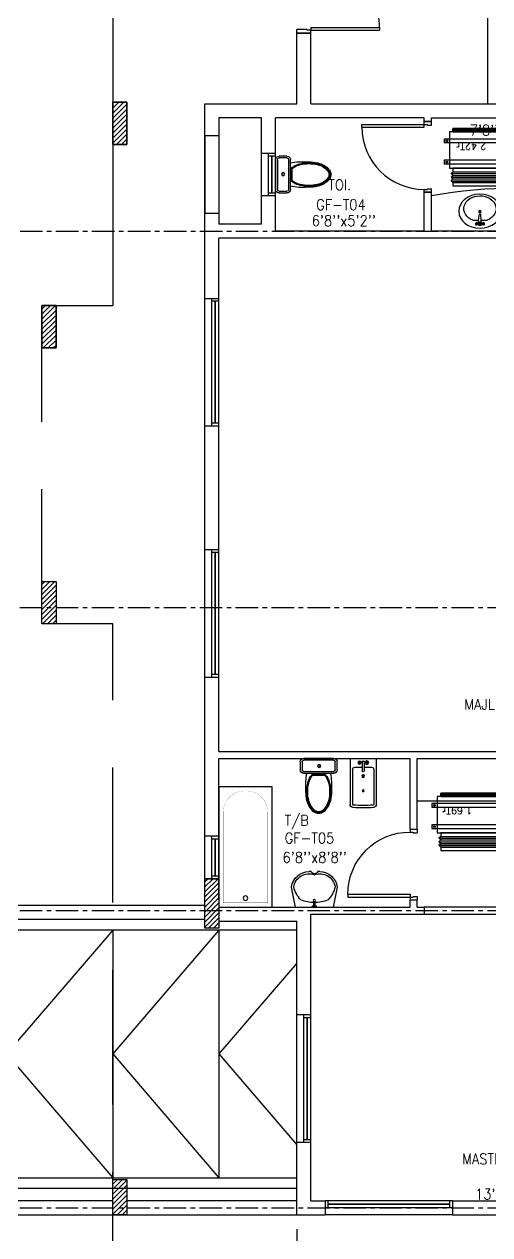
# Model space of a CAD drawing. Header units: millimetres. Extents: x -1288794 to 2153086, y -2701644 to -1428868.
# Drawn here: x 1608448 to 1615023, y -1509550 to -1492444 of the extents above; entities that cross this region are included whole.
import ezdxf

# ---------------------------------------------------------------- set-up
doc = ezdxf.new("R2010")
doc.units = ezdxf.units.MM
doc.header["$LTSCALE"] = 100
doc.header["$PDMODE"] = 34
doc.linetypes.add('CENTER', pattern=[50.8, 31.75, -6.35, 6.35, -6.35])
doc.linetypes.add('DASHED2', pattern=[9.525, 6.35, -3.175])
for name, color, linetype in [('A-ANNO-DIMS', 1, 'Continuous'), ('A-ANNO-TEXT', 8, 'Continuous'), ('A-AREA', 8, 'CENTER'), ('A-DOOR', 4, 'Continuous'), ('A-FLOR-OVHD', 4, 'DASHED2'), ('A-FLOR-PFIX', 8, 'Continuous'), ('A-FLOR-SPCL', 8, 'Continuous'), ('A-GLAZ', 5, 'Continuous'), ('A-GRID', 253, 'CENTER'), ('A-WALL-FULL', 8, 'Continuous'), ('AC-SAD TEXT', 3, 'Continuous'), ('FCU-AC', 160, 'Continuous'), ('HATCH', 251, 'Continuous'), ('L-WALK', 8, 'Continuous'), ('S-COL- HACT.', 9, 'Continuous'), ('S-COL.', 8, 'Continuous')]:
    doc.layers.add(name, color=color, linetype=linetype)
doc.styles.add('ROMAND', font='romand')
doc.styles.add('ROMANS', font='romans.shx', dxfattribs={"width": 0.8})
doc.dimstyles.new('100 of DIM2', dxfattribs={"dimscale": 0, "dimtxt": 200, "dimasz": 150, "dimexe": 75, "dimexo": 200, "dimgap": 75, "dimtad": 1, "dimdec": 0, "dimrnd": 5, "dimzin": 0, "dimdsep": 46, "dimtxsty": 'ROMANS', "dimblk": 'ARCHTICK', "dimcen": 100, "dimclrd": 94, "dimclre": 94, "dimclrt": 2, "dimadec": 0, "dimazin": 0, "dimtfac": 1, "dimtdec": 0, "dimtofl": 0, "dimtmove": 2, "dimatfit": 3, "dimldrblk": 'OPEN90', "dimfxl": 75, "dimtolj": 1, "dimtzin": 0, "dimarcsym": 0})
pattern_1 = [(45, (2733053.36, -1109556.65), (-35.355339, 35.355339), [])]

# ---------------------------------------------------------------- blocks, each defined once
blk = doc.blocks.new('D-200-DOUBLE')
for p, q in [((40, 200), (40, 1170)), ((40, 1170), (80, 1170)), ((80, 200), (80, 1170)), ((1920, 200), (1920, 1170)), ((1920, 1170), (1960, 1170)), ((1960, 200), (1960, 1170)), ((80, 200), (0, 200)), ((0, 200), (0, 0)), ((40, 200), (40, 148)), ((1920, 200), (1960, 200)), ((2000, 200), (1960, 200)), ((1960, 200), (1960, 148)), ((2000, 200), (2000, 0)), ((50, 0), (0, 0)), ((40, 148), (50, 148)), ((50, 148), (50, 0)), ((1950, 148), (1950, 0)), ((1960, 148), (1950, 148)), ((2000, 0), (1950, 0))]:
    blk.add_line(p, q)
at = {"linetype": 'Continuous'}
for centre, start, end in [((73, 242), 357.4314, 89.5378), ((1927, 242), 90.4622, 182.5686)]:
    blk.add_arc(centre, 928, start, end, dxfattribs=at)
blk = doc.blocks.new('BIDET-1')
for p, q in [((175, 0), (-175, 0)), ((-185, -10), (-185, -649)), ((-150, -155), (-150, -649)), ((-15, -125), (-120, -125)), ((-39, -59), (-69, -59)), ((-54, -44), (-54, -74)), ((-15, -54), (-15, -174)), ((15, -54), (15, -174)), ((120, -125), (15, -125)), ((39, -59), (69, -59)), ((54, -44), (54, -74)), ((150, -155), (150, -649)), ((185, -10), (185, -649)), ((12, -250), (-12, -250)), ((-9, -259), (9, -241)), ((-9, -241), (9, -259)), ((0, -238), (0, -262))]:
    blk.add_line(p, q)
for centre, radius in [((-54, -59), 25), ((-54, -59), 20), ((-54, -59), 15.2), ((-54, -59), 10.2), ((54, -59), 20), ((54, -59), 15.2), ((54, -59), 10.2), ((0, -250), 17.5), ((0, -250), 12.5), ((0, -457), 12.5), ((0, -457), 10)]:
    blk.add_circle(centre, radius)
for centre, radius, start, end in [((-175, -10), 10, 90, 180), ((175, -10), 10, 0, 90), ((-120, -155), 30, 90, 180), ((0, -54), 20, 318.5904, 221.4096), ((0, -54), 15, 0, 180), ((120, -155), 30, 0, 90), ((0, -174), 15, 180, 0), ((-140, -649), 45, 180, 265.2062), ((-140, -649), 10, 180, 265.2062), ((0, 1020), 1685, 265.2062, 274.7938), ((140, -649), 10, 274.7938, 0), ((140, -649), 45, 274.7938, 0), ((0, 1020), 1720, 265.2062, 274.7938)]:
    blk.add_arc(centre, radius, start, end)
blk = doc.blocks.new('D-100-R1')
for p, q in [((-80, 980), (-80, 100)), ((-80, 980), (-40, 980)), ((-40, 980), (-40, 55)), ((-1000, 100), (-1000, 0)), ((-1000, 100), (-960, 100)), ((-960, 100), (-960, 55)), ((-960, 55), (-950, 55)), ((-950, 55), (-950, 0)), ((-80, 100), (0, 100)), ((-50, 55), (-50, 0)), ((-50, 55), (-40, 55)), ((-50, 0), (0, 0)), ((0, 100), (0, 0)), ((-1000, 0), (-950, 0))]:
    blk.add_line(p, q)
at = {"linetype": 'Continuous'}
blk.add_arc((-80, 100), 880, 90, 180, dxfattribs=at)
blk = doc.blocks.new('WC-1')
for p, q in [((-210, 0), (210, 0)), ((-260, -160), (-260, -50)), ((-235, -160), (-235, -50)), ((-210, -25), (210, -25)), ((235, -50), (235, -160)), ((260, -50), (260, -160)), ((210, -185), (-210, -185)), ((210, -210), (-210, -210)), ((91, -223), (-91, -223)), ((86, -235), (-86, -235))]:
    blk.add_line(p, q)
for radius in [22.1, 17.1]:
    blk.add_circle((-6, -107), radius)
for centre, radius, start, end in [((-210, -50), 50, 90, 180), ((-210, -160), 50, 180, 270), ((-210, -50), 25, 90, 180), ((-210, -160), 25, 180, 270), ((210, -50), 50, 360, 90), ((210, -50), 25, 360, 90), ((210, -160), 25, 270, 360), ((210, -160), 50, 270, 360), ((722, -383), 904, 168.9529, 184.0632), ((178, -428), 341, 149.8586, 166.4766), ((178, -428), 328, 149.8586, 166.4766), ((69, -365), 214, 138.4152, 149.8586), ((69, -365), 201, 139.9943, 149.8586), ((-69, -365), 201, 30.1414, 40.0057), ((-69, -365), 214, 30.1414, 41.5848), ((-178, -428), 328, 13.5234, 30.1414), ((-178, -428), 341, 13.5234, 30.1414), ((352, -470), 532, 177.5541, 180), ((352, -470), 532, 180, 193.5234), ((352, -470), 520, 166.4766, 180), ((352, -470), 520, 180, 193.5234), ((352, -470), 507, 166.4766, 180), ((352, -470), 507, 180, 193.5234), ((-352, -470), 507, 360, 13.5234), ((-352, -470), 507, 346.4766, 360), ((-352, -470), 520, 360, 13.5234), ((-352, -470), 520, 346.4766, 360), ((-352, -470), 532, 346.4766, 360), ((-352, -470), 532, 360, 2.4459), ((178, -512), 353, 193.5234, 210.1414), ((178, -512), 341, 193.5234, 210.1414), ((178, -512), 328, 193.5234, 210.1414), ((69, -575), 214, 210.1414, 234.4972), ((69, -575), 201, 210.1414, 234.4972), ((-69, -575), 201, 305.5028, 329.8586), ((-69, -575), 214, 305.5028, 329.8586), ((-178, -512), 328, 329.8586, 346.4766), ((-178, -512), 341, 329.8586, 346.4766), ((-178, -512), 353, 329.8586, 346.4766), ((69, -575), 226, 210.1414, 234.4972), ((0, -672), 108, 234.4972, 270), ((0, -672), 95.9, 234.4972, 270), ((0, -672), 83.4, 234.4972, 270), ((0, -672), 83.4, 270, 305.5028), ((0, -672), 95.9, 270, 305.5028), ((0, -672), 108, 270, 305.5028), ((-69, -575), 226, 305.5028, 329.8586)]:
    blk.add_arc(centre, radius, start, end)
at = {"linetype": 'Continuous', "ltscale": 50}
blk.add_arc((-722, -383), 904, 355.9368, 11.0471, dxfattribs=at)
blk = doc.blocks.new('LAV-4')
for p, q in [((-266, 0), (-322, -283)), ((-266, 0), (268, 0)), ((268, 0), (324, -280)), ((-48, -500), (-75, -500)), ((75, -500), (50, -500))]:
    blk.add_line(p, q)
for points in [[(-25, 0), (-25, -18), (25, -18), (25, 0)], [(-9, -20), (-9, -57), (8, -57), (8, -20)]]:
    blk.add_lwpolyline(points, close=True)
blk.add_circle((0, -91), 15.4)
for centre, radius, start, end in [((74, -366), 375, 135.3333, 167.1432), ((0, -539), 477, 66.1261, 113.874), ((-74, -366), 375, 12.5199, 44.6667), ((-75, -250), 250, 187.6784, 270), ((-75, -250), 220, 188.5814, 289.9523), ((75, -250), 220, 250.0878, 350.8515), ((75, -250), 250, 270, 353.0121), ((1, -527), 55.9, 28.7827, 151.2173), ((50, -499), 0, 238.1883, 0)]:
    blk.add_arc(centre, radius, start, end)
blk = doc.blocks.new('BT-2')
blk.add_lwpolyline([(0, 750), (1700, 750), (1700, 0), (0, 0)], close=True)
at = {"const_width": 2}
blk.add_lwpolyline([(60, 690), (1340, 690, -0.414214), (1640, 390), (1640, 360, -0.414214), (1340, 60), (60, 60)], format="xyb", close=True, dxfattribs=at)
blk.add_circle((125, 375), 31.9)
blk = doc.blocks.new('W-180')
for p, q in [((1800, 100), (0, 100)), ((1800, 0), (0, 0)), ((40, 0), (40, 100)), ((1760, 100), (1760, 0))]:
    blk.add_line(p, q)
at = {"linetype": 'Continuous'}
for p, q in [((1760, 53), (40, 53)), ((1760, 47), (40, 47))]:
    blk.add_line(p, q, dxfattribs=at)
blk = doc.blocks.new('W-60')
for p, q in [((600, 100), (0, 100)), ((600, 0), (0, 0)), ((40, 0), (40, 100)), ((560, 100), (560, 0))]:
    blk.add_line(p, q)
at = {"linetype": 'Continuous'}
for p, q in [((560, 53), (40, 53)), ((560, 47), (40, 47))]:
    blk.add_line(p, q, dxfattribs=at)
blk = doc.blocks.new('LAV-2')
for p, q in [((-21, 393), (-55, 399)), ((-21, 369), (-55, 363)), ((-24, 385), (-49, 381)), ((-24, 377), (-49, 381)), ((-25, 381), (-13, 258)), ((-19, 381), (17, 381)), ((-1, 363), (-1, 399)), ((23, 381), (11, 257)), ((53, 399), (20, 393)), ((53, 363), (20, 369)), ((47, 381), (23, 385)), ((47, 381), (23, 376)), ((-102, 330), (-23, 330)), ((21, 329), (101, 329))]:
    blk.add_line(p, q)
for centre, radius in [((-1, 381), 24), ((-1, 381), 18), ((-1, 209), 18), ((-1, 209), 13.2)]:
    blk.add_circle(centre, radius)
blk.add_arc((-1, 257), 12, 179.8053, 359.8053)
for centre, major_axis, ratio in [((-1, 202), (-300, 1), 0.8), ((53, 381), (0.1, 18), 0.333333)]:
    blk.add_ellipse(centre, major_axis=major_axis, ratio=ratio)
at = {"extrusion": (0, 0, -1)}
blk.add_ellipse((-55, 381), major_axis=(0.1, 18), ratio=0.333333, dxfattribs=at)
blk.add_ellipse((-1, 166), major_axis=(-228, 1), ratio=0.8, start_param=5.174, end_param=10.533963)
for points, knots in [([(-55, 365), (-55, 366), (-55, 366), (-55, 366), (-55, 366), (-56, 367), (-56, 368), (-57, 370), (-57, 371), (-58, 374), (-58, 375), (-58, 379), (-58, 381), (-58, 386), (-58, 388), (-57, 392), (-57, 393), (-56, 394), (-56, 395), (-55, 396), (-55, 396), (-55, 396), (-55, 397), (-55, 397)], [3.378318, 3.378318, 3.378318, 3.378318, 3.519844, 3.519844, 3.66137, 3.66137, 3.925951, 3.925951, 4.190531, 4.190531, 4.455112, 4.455112, 4.86737, 4.86737, 5.279628, 5.279628, 5.565785, 5.565785, 5.785568, 5.785568, 5.957, 5.957, 6.04646, 6.04646, 6.04646, 6.04646]), ([(-55, 397), (-55, 397), (-54, 396), (-54, 396), (-54, 396), (-53, 395), (-53, 394), (-52, 392), (-52, 391), (-52, 388), (-51, 387), (-51, 383), (-51, 381), (-51, 376), (-52, 374), (-52, 370), (-53, 369), (-53, 368), (-54, 367), (-54, 366), (-54, 366), (-55, 366), (-55, 365), (-55, 365)], [0.236726, 0.236726, 0.236726, 0.236726, 0.378252, 0.378252, 0.519778, 0.519778, 0.784358, 0.784358, 1.048939, 1.048939, 1.313519, 1.313519, 1.725777, 1.725777, 2.138035, 2.138035, 2.424192, 2.424192, 2.643976, 2.643976, 2.815407, 2.815407, 2.904867, 2.904867, 2.904867, 2.904867]), ([(53, 396), (53, 396), (53, 396), (53, 396), (53, 395), (52, 394), (52, 394), (51, 392), (51, 390), (50, 388), (50, 386), (50, 383), (50, 380), (50, 376), (50, 373), (51, 370), (51, 369), (52, 367), (52, 367), (53, 366), (53, 365), (53, 365), (53, 365), (53, 365)], [0.236726, 0.236726, 0.236726, 0.236726, 0.378252, 0.378252, 0.519778, 0.519778, 0.784358, 0.784358, 1.048939, 1.048939, 1.313519, 1.313519, 1.725777, 1.725777, 2.138035, 2.138035, 2.424192, 2.424192, 2.643976, 2.643976, 2.815407, 2.815407, 2.904867, 2.904867, 2.904867, 2.904867]), ([(53, 365), (53, 365), (53, 365), (54, 366), (54, 366), (55, 367), (55, 368), (56, 370), (56, 371), (56, 373), (57, 375), (57, 379), (57, 381), (57, 386), (56, 388), (56, 391), (55, 392), (55, 394), (54, 395), (54, 396), (54, 396), (54, 396), (53, 396), (53, 396)], [3.378318, 3.378318, 3.378318, 3.378318, 3.519844, 3.519844, 3.66137, 3.66137, 3.925951, 3.925951, 4.190531, 4.190531, 4.455112, 4.455112, 4.86737, 4.86737, 5.279628, 5.279628, 5.565785, 5.565785, 5.785568, 5.785568, 5.957, 5.957, 6.04646, 6.04646, 6.04646, 6.04646])]:
    blk.add_open_spline(points, degree=3, knots=knots)
blk = doc.blocks.new('_ArchTick')
at = {"color": 0, "linetype": 'ByBlock', "const_width": 0.15}
blk.add_lwpolyline([(-0.5, -0.5), (0.5, 0.5)], dxfattribs=at)
blk = doc.blocks.new('*D641')
at = {"layer": 'A-ANNO-DIMS', "color": 94, "linetype": 'Continuous', "lineweight": -2, "ltscale": 3, "transparency": 16777216}
for p, q in [((1612298, -1509469), (1612298, -1512083)), ((1616698, -1509469), (1616698, -1512083)), ((1616698, -1512008), (1612298, -1512008))]:
    blk.add_line(p, q, dxfattribs=at)
at = {"layer": 'Defpoints', "color": 0, "linetype": 'Continuous', "ltscale": 3, "transparency": 16777216}
for p in [(1612298, -1509269), (1616698, -1509269), (1612298, -1512008)]:
    blk.add_point(p, dxfattribs=at)
at = {"layer": 'A-ANNO-DIMS', "color": 94, "linetype": 'Continuous', "lineweight": -2, "ltscale": 3, "transparency": 16777216, "xscale": 150, "yscale": 150, "zscale": 150, "rotation": 180}
blk.add_blockref('_ArchTick', (1612298, -1512008), dxfattribs=at)
at = {"layer": 'A-ANNO-DIMS', "color": 94, "linetype": 'Continuous', "lineweight": -2, "ltscale": 3, "transparency": 16777216, "xscale": 150, "yscale": 150, "zscale": 150}
blk.add_blockref('_ArchTick', (1616698, -1512008), dxfattribs=at)
at = {"layer": 'A-ANNO-DIMS', "color": 2, "linetype": 'Continuous', "ltscale": 3, "transparency": 16777216, "insert": (1614498, -1511833), "char_height": 200, "attachment_point": 5, "style": 'ROMANS'}
blk.add_mtext('\\A1;4400', dxfattribs=at)
blk = doc.blocks.new('_Open90')
at = {"color": 0, "linetype": 'ByBlock', "lineweight": -2}
for p, q in [((0, 0), (-1, 0)), ((-0.5, 0.5), (0, 0)), ((0, 0), (-0.5, -0.5))]:
    blk.add_line(p, q, dxfattribs=at)
blk = doc.blocks.new('*D642')
at = {"layer": 'A-ANNO-DIMS', "color": 94, "linetype": 'Continuous', "lineweight": -2, "ltscale": 3, "transparency": 16777216}
for p, q in [((1603698, -1509469), (1603698, -1512083)), ((1612298, -1509469), (1612298, -1512083)), ((1612298, -1512008), (1603698, -1512008))]:
    blk.add_line(p, q, dxfattribs=at)
at = {"layer": 'Defpoints', "color": 0, "linetype": 'Continuous', "ltscale": 3, "transparency": 16777216}
for p in [(1603698, -1509269), (1612298, -1509269), (1603698, -1512008)]:
    blk.add_point(p, dxfattribs=at)
at = {"layer": 'A-ANNO-DIMS', "color": 94, "linetype": 'Continuous', "lineweight": -2, "ltscale": 3, "transparency": 16777216, "xscale": 150, "yscale": 150, "zscale": 150, "rotation": 180}
blk.add_blockref('_ArchTick', (1603698, -1512008), dxfattribs=at)
at = {"layer": 'A-ANNO-DIMS', "color": 94, "linetype": 'Continuous', "lineweight": -2, "ltscale": 3, "transparency": 16777216, "xscale": 150, "yscale": 150, "zscale": 150}
blk.add_blockref('_ArchTick', (1612298, -1512008), dxfattribs=at)
at = {"layer": 'A-ANNO-DIMS', "color": 2, "linetype": 'Continuous', "ltscale": 3, "transparency": 16777216, "insert": (1607998, -1511833), "char_height": 200, "attachment_point": 5, "style": 'ROMANS'}
blk.add_mtext('\\A1;8600', dxfattribs=at)
blk = doc.blocks.new('fcu 2 tr')
h = blk.add_hatch()
h.set_pattern_fill('NET', color=3)
h.paths.add_polyline_path([(80954, -1588493), (79654, -1588493), (79654, -1588543), (80954, -1588543)])
at = {"layer": 'FCU-AC'}
for p, q in [((79654, -1587780), (79629, -1587805)), ((80979, -1587805), (79629, -1587805)), ((79654, -1587830), (79629, -1587805)), ((80954, -1587780), (79654, -1587780)), ((80954, -1587780), (80979, -1587805)), ((80954, -1587830), (80979, -1587805)), ((79654, -1587830), (79629, -1587855)), ((80979, -1587855), (79629, -1587855)), ((79654, -1587880), (79629, -1587855)), ((79654, -1587880), (79629, -1587905)), ((80979, -1587905), (79629, -1587905)), ((79654, -1587930), (79629, -1587905)), ((80954, -1587830), (79654, -1587830)), ((80954, -1587830), (79654, -1587830)), ((80954, -1587880), (79654, -1587880)), ((80954, -1587880), (79654, -1587880)), ((80954, -1587830), (80979, -1587855)), ((80954, -1587880), (80979, -1587855)), ((80954, -1587880), (80979, -1587905)), ((80954, -1587930), (80979, -1587905))]:
    blk.add_line(p, q, dxfattribs=at)
at = {"layer": 'FCU-AC', "color": 1}
for p, q in [((80954, -1587730), (79654, -1587730)), ((79654, -1587730), (79654, -1587780)), ((79654, -1587780), (80954, -1587780)), ((80954, -1587780), (80954, -1587730)), ((80954, -1587930), (79654, -1587930)), ((79654, -1587930), (79654, -1587980)), ((79654, -1587980), (80954, -1587980)), ((80954, -1587980), (80954, -1587930))]:
    blk.add_line(p, q, dxfattribs=at)
at = {"layer": 'FCU-AC'}
blk.add_lwpolyline([(79604, -1588493), (81004, -1588493), (81004, -1587980), (79604, -1587980)], close=True, dxfattribs=at)
at = {"layer": 'FCU-AC', "color": 6}
for points in [[(79529, -1588093), (81079, -1588093), (81079, -1588043), (79529, -1588043)], [(79529, -1588393), (81079, -1588393), (81079, -1588343), (79529, -1588343)]]:
    blk.add_lwpolyline(points, close=True, dxfattribs=at)
at = {"layer": 'FCU-AC', "color": 3}
blk.add_lwpolyline([(79654, -1588543), (80954, -1588543), (80954, -1588493), (79654, -1588493)], close=True, dxfattribs=at)
at = {"layer": 'FCU-AC', "color": 6}
for centre in [(79566, -1588068), (81041, -1588068), (79566, -1588368), (81041, -1588368)]:
    blk.add_circle(centre, 12.5, dxfattribs=at)
blk = doc.blocks.new('fcu 2.5 tr')
h = blk.add_hatch()
h.set_pattern_fill('NET', color=3)
h.paths.add_polyline_path([(83172, -1587743), (81672, -1587743), (81672, -1587793), (83172, -1587793)])
at = {"layer": 'FCU-AC'}
for p, q in [((81672, -1587030), (81647, -1587055)), ((83197, -1587055), (81647, -1587055)), ((81672, -1587080), (81647, -1587055)), ((81672, -1587080), (81647, -1587105)), ((83197, -1587105), (81647, -1587105)), ((81672, -1587130), (81647, -1587105)), ((81672, -1587130), (81647, -1587155)), ((83172, -1587030), (81672, -1587030)), ((83172, -1587080), (81672, -1587080)), ((83172, -1587080), (81672, -1587080)), ((83172, -1587130), (81672, -1587130)), ((83172, -1587130), (81672, -1587130)), ((83197, -1587055), (83172, -1587030)), ((83197, -1587055), (83172, -1587080)), ((83197, -1587105), (83172, -1587080)), ((83197, -1587105), (83172, -1587130)), ((83197, -1587155), (83172, -1587130)), ((83197, -1587155), (81647, -1587155)), ((81672, -1587180), (81647, -1587155)), ((83197, -1587155), (83172, -1587180))]:
    blk.add_line(p, q, dxfattribs=at)
at = {"layer": 'FCU-AC', "color": 1}
for p, q in [((83172, -1586980), (81672, -1586980)), ((81672, -1586980), (81672, -1587030)), ((81672, -1587030), (83172, -1587030)), ((83172, -1587030), (83172, -1586980)), ((83172, -1587180), (81672, -1587180)), ((81672, -1587180), (81672, -1587230)), ((81672, -1587230), (83172, -1587230)), ((83172, -1587230), (83172, -1587180))]:
    blk.add_line(p, q, dxfattribs=at)
at = {"layer": 'FCU-AC', "color": 6}
for points in [[(81547, -1587343), (83297, -1587343), (83297, -1587293), (81547, -1587293)], [(81547, -1587643), (83297, -1587643), (83297, -1587593), (81547, -1587593)]]:
    blk.add_lwpolyline(points, close=True, dxfattribs=at)
at = {"layer": 'FCU-AC'}
blk.add_lwpolyline([(81622, -1587743), (83222, -1587743), (83222, -1587230), (81622, -1587230)], close=True, dxfattribs=at)
at = {"layer": 'FCU-AC', "color": 3}
blk.add_lwpolyline([(81672, -1587793), (83172, -1587793), (83172, -1587743), (81672, -1587743)], close=True, dxfattribs=at)
at = {"layer": 'FCU-AC', "color": 6}
for centre in [(81584, -1587318), (83259, -1587318), (81584, -1587618), (83259, -1587618)]:
    blk.add_circle(centre, 12.5, dxfattribs=at)

msp = doc.modelspace()

# ---------------------------------------------------------------- hatches: boundary and pattern name
at = {"layer": 'S-COL- HACT.', "linetype": 'Continuous', "ltscale": 3}
h = msp.add_hatch(dxfattribs=at)
h.set_pattern_fill('ANSI31', color=256, scale=400, style=0)
h.set_pattern_definition(pattern_1)
h.paths.add_polyline_path([(1609698.2, -1493543.6), (1609698.2, -1494143.6), (1609898.2, -1494143.6), (1609898.2, -1493543.6)])
h = msp.add_hatch(dxfattribs=at)
h.set_pattern_fill('ANSI31', color=256, scale=400, style=0)
h.set_pattern_definition(pattern_1)
h.paths.add_polyline_path([(1608698.2, -1496418.6), (1608698.2, -1497018.6), (1608898.2, -1497018.6), (1608898.2, -1496418.6)])
h = msp.add_hatch(dxfattribs=at)
h.set_pattern_fill('ANSI31', color=256, scale=400, style=0)
h.set_pattern_definition(pattern_1)
h.paths.add_polyline_path([(1608698.2, -1500918.6), (1608698.2, -1500318.6), (1608898.2, -1500318.6), (1608898.2, -1500918.6)])
h = msp.add_hatch(dxfattribs=at)
h.set_pattern_fill('ANSI31', color=256, scale=400, style=0)
h.set_pattern_definition(pattern_1)
h.paths.add_polyline_path([(1610998.2, -1505218.6), (1610998.2, -1504518.6), (1611198.2, -1504518.6), (1611198.2, -1505218.6)])
h = msp.add_hatch(dxfattribs=at)
h.set_pattern_fill('ANSI31', color=256, scale=400, style=0)
h.set_pattern_definition(pattern_1)
h.paths.add_polyline_path([(1609898.2, -1508768.6), (1609898.2, -1509268.6), (1609698.2, -1509268.6), (1609698.2, -1508768.6)])

# ---------------------------------------------------------------- linework, layer by layer
at = {"layer": 'A-AREA', "linetype": 'Continuous', "ltscale": 3}
for p, q in [((1603698.2, -1504893.6), (1610998.2, -1504893.6)), ((1610998.2, -1505093.6), (1603698.2, -1505093.6)), ((1609698.2, -1509068.6), (1603698.2, -1509068.6)), ((1612298.2, -1509068.6), (1609898.2, -1509068.6)), ((1603698.2, -1509268.6), (1612298.2, -1509268.6))]:
    msp.add_line(p, q, dxfattribs=at)
at = {"layer": 'A-FLOR-OVHD', "linetype": 'Continuous', "ltscale": 3}
for p, q in [((1609698.2, -1486718.6), (1609698.2, -1496418.6)), ((1609698.2, -1486718.6), (1609698.2, -1496418.6)), ((1608698.2, -1496418.6), (1609698.2, -1496418.6)), ((1608698.2, -1496418.6), (1609698.2, -1496418.6)), ((1615998.2, -1504918.6), (1614098.2, -1504918.6)), ((1614098.2, -1505018.6), (1615998.2, -1505018.6))]:
    msp.add_line(p, q, dxfattribs=at)
at = {"layer": 'A-FLOR-OVHD', "ltscale": 3}
msp.add_lwpolyline([(1636698.2, -1509268.6), (1636698.2, -1510568.6), (1623898.2, -1510568.6), (1623898.2, -1509268.6), (1622598.2, -1509268.6), (1622598.2, -1510568.6), (1618298.2, -1510568.6), (1618298.2, -1510168.6), (1616698.2, -1510168.6), (1616698.2, -1510568.6), (1609698.2, -1510568.6), (1609698.2, -1500918.6), (1608698.2, -1500918.6), (1608698.2, -1496418.6)], dxfattribs=at)
msp.add_lwpolyline([(1636698.2, -1509268.6), (1636698.2, -1510568.6), (1623898.2, -1510568.6), (1623898.2, -1509268.6), (1622598.2, -1509268.6), (1622598.2, -1510568.6), (1618298.2, -1510568.6), (1618298.2, -1510168.6), (1616698.2, -1510168.6), (1616698.2, -1510568.6), (1609698.2, -1510568.6), (1609698.2, -1500918.6), (1608698.2, -1500918.6), (1608698.2, -1496418.6)], dxfattribs=at)
at = {"layer": 'A-FLOR-SPCL', "ltscale": 3}
for p, q in [((1614998.2, -1493568.6), (1614998.2, -1491568.6)), ((1613998.2, -1503418.6), (1616498.2, -1503418.6))]:
    msp.add_line(p, q, dxfattribs=at)
msp.add_arc((1615398.2, -1501493), 6732.1, 79.7322, 100.2678, dxfattribs=at)
at = {"layer": 'A-GLAZ', "ltscale": 3}
for p, q in [((1610998.2, -1494018.6), (1610998.2, -1495118.6)), ((1611198.2, -1494018.6), (1611198.2, -1495118.6)), ((1611798.2, -1494868.6), (1611798.2, -1494268.6)), ((1610998.2, -1498118.6), (1610998.2, -1496318.6)), ((1610998.2, -1501668.6), (1610998.2, -1499868.6)), ((1610998.2, -1504518.6), (1610998.2, -1503918.6)), ((1612298.2, -1508243.6), (1612298.2, -1506443.6)), ((1614498.2, -1509268.6), (1612698.2, -1509268.6))]:
    msp.add_line(p, q, dxfattribs=at)
at = {"layer": 'A-GRID', "ltscale": 0.1}
for p, q in [((1599244.8, -1495368.6), (1642784.4, -1495368.6)), ((1599242.4, -1500687.6), (1624986.7, -1500687.6)), ((1599241, -1504968.6), (1642780.6, -1504968.6)), ((1599241, -1509168.6), (1642780.6, -1509168.6))]:
    msp.add_line(p, q, dxfattribs=at)
at = {"layer": 'A-WALL-FULL', "ltscale": 3}
for p, q in [((1612298.2, -1493568.6), (1612298.2, -1492568.6)), ((1612298.2, -1492568.6), (1612498.2, -1492568.6)), ((1612298.2, -1493568.6), (1612298.2, -1492568.6)), ((1612298.2, -1492568.6), (1612498.2, -1492568.6)), ((1612498.2, -1493568.6), (1612498.2, -1492568.6)), ((1612498.2, -1493568.6), (1612498.2, -1492568.6)), ((1609698.2, -1494143.6, 0), (1609698.2, -1493543.6, 0)), ((1609698.2, -1493543.6, 0), (1609898.2, -1493543.6, 0)), ((1609898.2, -1493543.6, 0), (1609898.2, -1494143.6, 0)), ((1610998.2, -1496318.6), (1610998.2, -1493568.6)), ((1610998.2, -1493568.6), (1612298.2, -1493568.6)), ((1610998.2, -1494018.6), (1610998.2, -1493568.6)), ((1612498.2, -1493568.6), (1616098.2, -1493568.6)), ((1611198.2, -1493768.6), (1611198.2, -1494018.6)), ((1611798.2, -1493768.6), (1611198.2, -1493768.6)), ((1611798.2, -1494268.6), (1611798.2, -1493768.6)), ((1614098.2, -1493768.6), (1611998.2, -1493768.6)), ((1611998.2, -1494268.6), (1611998.2, -1493768.6)), ((1614098.2, -1493818.6), (1614098.2, -1493768.6)), ((1614198.2, -1493818.6), (1614098.2, -1493818.6)), ((1614198.2, -1493818.6), (1614198.2, -1493768.6)), ((1614198.2, -1493768.6), (1616098.2, -1493768.6)), ((1611198.2, -1494018.6), (1610998.2, -1494018.6)), ((1609898.2, -1494143.6, 0), (1609698.2, -1494143.6, 0)), ((1611998.2, -1494268.6), (1611798.2, -1494268.6)), ((1611998.2, -1494868.6), (1611798.2, -1494868.6)), ((1611798.2, -1495268.6), (1611798.2, -1494868.6)), ((1611998.2, -1495368.6), (1611998.2, -1494868.6)), ((1614098.2, -1495368.6), (1614098.2, -1494818.6)), ((1614198.2, -1494818.6), (1614098.2, -1494818.6)), ((1614198.2, -1495368.6), (1614198.2, -1494818.6)), ((1611198.2, -1495118.6), (1610998.2, -1495118.6)), ((1611198.2, -1495118.6), (1611198.2, -1495268.6)), ((1611798.2, -1495268.6), (1611198.2, -1495268.6)), ((1614098.2, -1495368.6), (1611998.2, -1495368.6)), ((1616198.2, -1495368.6), (1614198.2, -1495368.6)), ((1611198.2, -1496318.6), (1611198.2, -1495468.6)), ((1616498.2, -1495468.6), (1611198.2, -1495468.6)), ((1608698.2, -1497018.6, 0), (1608698.2, -1496418.6)), ((1608698.2, -1496418.6), (1608898.2, -1496418.6, 0)), ((1608898.2, -1496418.6, 0), (1608898.2, -1497018.6, 0)), ((1610998.2, -1496318.6), (1611198.2, -1496318.6)), ((1608898.2, -1497018.6, 0), (1608698.2, -1497018.6, 0)), ((1610998.2, -1499868.6), (1610998.2, -1498118.6)), ((1610998.2, -1498118.6), (1611198.2, -1498118.6)), ((1611198.2, -1499868.6), (1611198.2, -1498118.6)), ((1610998.2, -1499868.6), (1611198.2, -1499868.6)), ((1608698.2, -1500918.6), (1608698.2, -1500318.6, 0)), ((1608698.2, -1500318.6, 0), (1608898.2, -1500318.6)), ((1608898.2, -1500318.6), (1608898.2, -1500918.6)), ((1608898.2, -1500918.6), (1608698.2, -1500918.6)), ((1610998.2, -1502918.6), (1610998.2, -1501668.6)), ((1610998.2, -1501668.6), (1611198.2, -1501668.6)), ((1611198.2, -1502718.6), (1611198.2, -1501668.6)), ((1611198.2, -1502718.6), (1616498.2, -1502718.6)), ((1610998.2, -1502918.6), (1610998.2, -1502918.6)), ((1610998.2, -1503918.6), (1610998.2, -1502918.6)), ((1611198.2, -1502818.6), (1613898.2, -1502818.6)), ((1611198.2, -1503918.6), (1611198.2, -1502818.6)), ((1613898.2, -1503818.6), (1613898.2, -1502818.6)), ((1613998.2, -1503818.6), (1613998.2, -1502818.6)), ((1613998.2, -1502818.6), (1616498.2, -1502818.6)), ((1613898.2, -1503818.6), (1613998.2, -1503818.6)), ((1611198.2, -1503918.6), (1610998.2, -1503918.6)), ((1611198.2, -1504518.6), (1610998.2, -1504518.6)), ((1610998.2, -1505218.6), (1610998.2, -1504518.6)), ((1611198.2, -1504818.6), (1611198.2, -1504518.6)), ((1611198.2, -1504818.6), (1611198.2, -1504518.6)), ((1613898.2, -1504818.6), (1613998.2, -1504818.6)), ((1613898.2, -1504918.6), (1613898.2, -1504818.6)), ((1613998.2, -1504918.6), (1613998.2, -1504818.6)), ((1611198.2, -1504918.6), (1613898.2, -1504918.6)), ((1612498.2, -1505018.6), (1614098.2, -1505018.6)), ((1612498.2, -1506443.6), (1612498.2, -1505018.6)), ((1613998.2, -1504918.6), (1614098.2, -1504918.6)), ((1614098.2, -1504918.6), (1614098.2, -1505018.6)), ((1611198.2, -1505118.6), (1612298.2, -1505118.6)), ((1611198.2, -1505118.6), (1611198.2, -1505218.6)), ((1612298.2, -1506443.6), (1612298.2, -1505118.6)), ((1611198.2, -1505218.6), (1610998.2, -1505218.6)), ((1612498.2, -1506443.6), (1612298.2, -1506443.6)), ((1612298.2, -1509268.6), (1612298.2, -1508243.6)), ((1612498.2, -1508243.6), (1612298.2, -1508243.6)), ((1612498.2, -1509068.6), (1612498.2, -1508243.6)), ((1612498.2, -1509068.6), (1612698.2, -1509068.6)), ((1612698.2, -1509068.6), (1612698.2, -1509268.6)), ((1614498.2, -1509068.6), (1616198.2, -1509068.6)), ((1614498.2, -1509068.6), (1614498.2, -1509268.6)), ((1612298.2, -1509268.6), (1612698.2, -1509268.6)), ((1614498.2, -1509268.6), (1616698.2, -1509268.6))]:
    msp.add_line(p, q, dxfattribs=at)
at = {"layer": 'A-WALL-FULL', "linetype": 'Continuous', "ltscale": 3}
for points in [[(1608698.2, -1496418.6), (1608898.2, -1496418.6), (1608898.2, -1497018.6), (1608698.2, -1497018.6)], [(1608698.2, -1500318.6), (1608898.2, -1500318.6), (1608898.2, -1500918.6), (1608698.2, -1500918.6)], [(1609698.2, -1508768.6), (1609898.2, -1508768.6), (1609898.2, -1509268.6), (1609698.2, -1509268.6)]]:
    msp.add_lwpolyline(points, close=True, dxfattribs=at)
at = {"layer": 'HATCH', "ltscale": 3}
for p, q in [((1609698.2, -1505243.6), (1609698.2, -1508743.6)), ((1611198.2, -1505243.6), (1611198.2, -1508743.6))]:
    msp.add_line(p, q, dxfattribs=at)
for points in [[(1609698.2, -1505243.6), (1608198.2, -1506993.6), (1609698.2, -1508743.6)], [(1611198.2, -1505243.6), (1609698.2, -1506993.6), (1611198.2, -1508743.6)], [(1612298.2, -1505710.3), (1611198.2, -1506993.6), (1612298.2, -1508277)]]:
    msp.add_lwpolyline(points, dxfattribs=at)
at = {"layer": 'L-WALK', "ltscale": 3}
for p, q in [((1610998.2, -1505093.6), (1602698.2, -1505093.6)), ((1612298.2, -1505243.6), (1602698.2, -1505243.6)), ((1606178.5, -1508743.6), (1612298.2, -1508743.6)), ((1612298.2, -1508893.6), (1602698.2, -1508893.6))]:
    msp.add_line(p, q, dxfattribs=at)
at = {"layer": 'S-COL.', "linetype": 'Continuous', "ltscale": 3, "elevation": 0}
msp.add_lwpolyline([(1609698.2, -1493543.6), (1609698.2, -1494143.6), (1609898.2, -1494143.6), (1609898.2, -1493543.6)], close=True, dxfattribs=at)
msp.add_lwpolyline([(1609698.2, -1493543.6), (1609698.2, -1494143.6), (1609898.2, -1494143.6), (1609898.2, -1493543.6)], close=True, dxfattribs=at)
at = {"layer": 'S-COL.', "linetype": 'Continuous', "ltscale": 3}
for points in [[(1608698.2, -1496418.6), (1608698.2, -1497018.6), (1608898.2, -1497018.6), (1608898.2, -1496418.6)], [(1608698.2, -1496418.6), (1608698.2, -1497018.6), (1608898.2, -1497018.6), (1608898.2, -1496418.6)], [(1608698.2, -1496418.6), (1608698.2, -1497018.6), (1608898.2, -1497018.6), (1608898.2, -1496418.6)], [(1608698.2, -1500918.6), (1608698.2, -1500318.6), (1608898.2, -1500318.6), (1608898.2, -1500918.6)], [(1608698.2, -1500918.6), (1608698.2, -1500318.6), (1608898.2, -1500318.6), (1608898.2, -1500918.6)], [(1608698.2, -1500918.6), (1608698.2, -1500318.6), (1608898.2, -1500318.6), (1608898.2, -1500918.6)], [(1610998.2, -1505218.6), (1610998.2, -1504518.6), (1611198.2, -1504518.6), (1611198.2, -1505218.6)], [(1609898.2, -1508768.6), (1609898.2, -1509268.6), (1609698.2, -1509268.6), (1609698.2, -1508768.6)]]:
    msp.add_lwpolyline(points, close=True, dxfattribs=at)

# ---------------------------------------------------------------- block references
at = {"layer": 'A-DOOR', "ltscale": 3}
for name, p, rotation in [('D-200-DOUBLE', (1612298.2, -1490568.6), 270), ('D-100-R1', (1614198.2, -1493818.6), 90)]:
    msp.add_blockref(name, p, dxfattribs=dict(at, rotation=rotation))
at = {"layer": 'A-DOOR', "ltscale": 3, "xscale": -1, "rotation": 90}
msp.add_blockref('D-100-R1', (1613998.2, -1504818.6), dxfattribs=at)
at = {"layer": 'A-FLOR-PFIX', "ltscale": 3, "xscale": -1}
for name, p, rotation in [('WC-1', (1611998.2, -1494568.6), 90), ('LAV-2', (1614885.5, -1494884.9), 180), ('BT-2', (1611198.2, -1504918.6), 270), ('LAV-4', (1612546.5, -1504918.6), 180)]:
    msp.add_blockref(name, p, dxfattribs=dict(at, rotation=rotation))
for name, p in [('WC-1', (1612607, -1502818.6)), ('BIDET-1', (1613235.2, -1502818.6))]:
    msp.add_blockref(name, p, dxfattribs=at)
at = {"layer": 'A-GLAZ', "ltscale": 3, "xscale": -1}
for name, p, rotation in [('W-60', (1611998.2, -1494268.6), 90), ('W-180', (1611198.2, -1496318.6), 90), ('W-180', (1611198.2, -1499868.6), 90), ('W-60', (1611198.2, -1503918.6), 90), ('W-180', (1612498.2, -1506443.6), 90), ('W-180', (1612698.2, -1509068.6), 180)]:
    msp.add_blockref(name, p, dxfattribs=dict(at, rotation=rotation))
at = {"layer": 'FCU-AC', "color": 3, "rotation": 180}
msp.add_blockref('fcu 2.5 tr', (1697675.1, -3081709.6), dxfattribs=at)
at = {"layer": 'FCU-AC', "rotation": 180}
msp.add_blockref('fcu 2 tr', (1695284, -3091850.7), dxfattribs=at)

# ---------------------------------------------------------------- texts
at = {"layer": 'A-ANNO-TEXT', "style": 'ROMANS', "width": 0.9}
for s, p in [("7'8''x5'2''", (1614740.1, -1494015.6)), ('TOI.', (1612743.3, -1494788.2)), ('GF-T04', (1612571.4, -1495070)), ("6'8''x5'2''", (1612508.4, -1495295.7)), ('MAJLES & DINING', (1614662, -1502129.5)), ('T/B', (1612126.9, -1503768.8)), ('GF-T05', (1612126.9, -1504019.3)), ("6'8''x8'8''", (1612096.3, -1504292.6)), ('MASTER BEDROOM', (1614632.7, -1508552.8)), ("13'1''x13'2''", (1614816.1, -1509051.2))]:
    msp.add_text(s, height=150, dxfattribs=at).set_placement(p)
at = {"layer": 'AC-SAD TEXT', "style": 'ROMAND'}
for s, p in [('2.42Tr', (1614974, -1494116.5)), ('1.69Tr', (1614775.2, -1503507.7))]:
    msp.add_text(s, height=100, rotation=180, dxfattribs=at).set_placement(p)

# ---------------------------------------------------------------- dimensions: what is measured, and where the dimension line sits
at = {"layer": 'A-ANNO-DIMS', "linetype": 'Continuous', "ltscale": 3}
for base, p1, p2, picture, middle in [((1603698.2, -1512007.6), (1612298.2, -1509268.6), (1603698.2, -1509268.6), '*D642', (1607998.2, -1511832.6)), ((1612298.2, -1512007.6), (1616698.2, -1509268.6), (1612298.2, -1509268.6), '*D641', (1614498.2, -1511832.6))]:
    dim = msp.add_linear_dim(base=base, p1=p1, p2=p2, dimstyle='100 of DIM2', override={"dimscale": 1}, dxfattribs=at)
    dim.commit()
    dim.dimension.update_dxf_attribs({"geometry": picture, "text_midpoint": middle})

doc.saveas('drawing.dxf')
